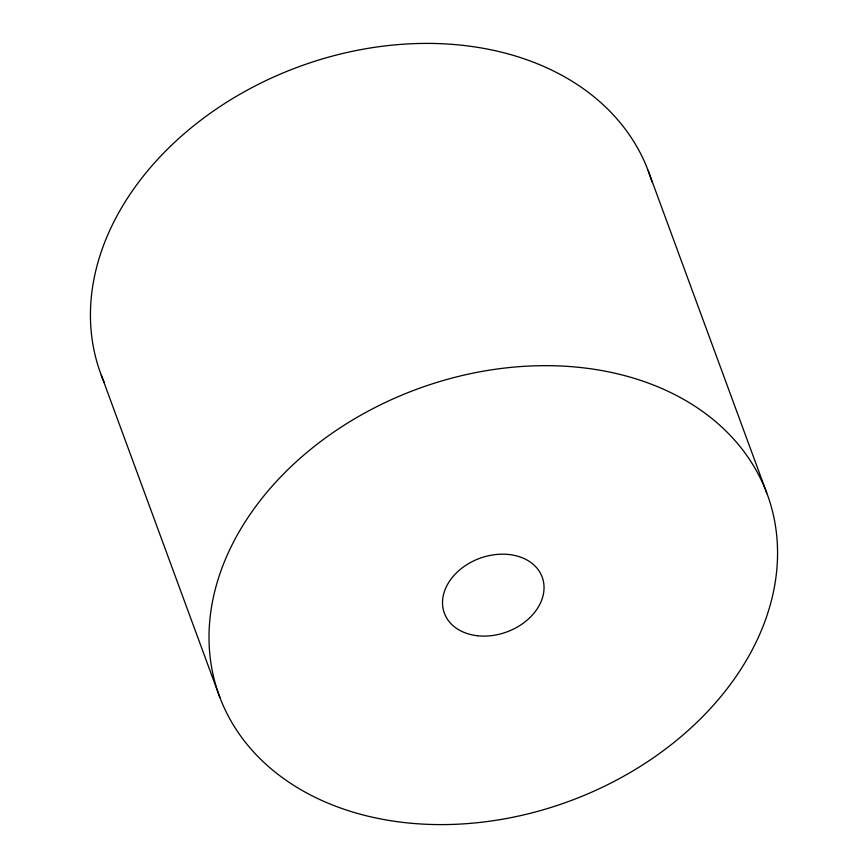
<?xml version="1.0" encoding="UTF-8"?>
<svg xmlns="http://www.w3.org/2000/svg" width="868" height="868" viewBox="0 0 868 868"><rect width="100%" height="100%" fill="white"/><g stroke="black" fill="none" stroke-linecap="round" stroke-linejoin="round"><path stroke-width="1.3" d="M648.157 170.627L766.726 492.894M101.274 375.106L219.843 697.373M104.29 382.538A291.93 219.658 -20.2 0 1 299.46 66.51A291.93 219.658 -20.2 0 1 652.009 182.03M477.411 635.745A52.134 39.223 -20.2 0 0 542.977 579.542A52.134 39.223 -20.2 0 0 459.454 570.113A52.134 39.223 -20.2 0 0 477.411 635.745M395.808 821.475A291.93 219.658 -20.2 0 0 773.29 514.648A291.93 219.658 -20.2 0 0 310.755 449.266A291.93 219.658 -20.2 0 0 395.808 821.475"/></g></svg>
